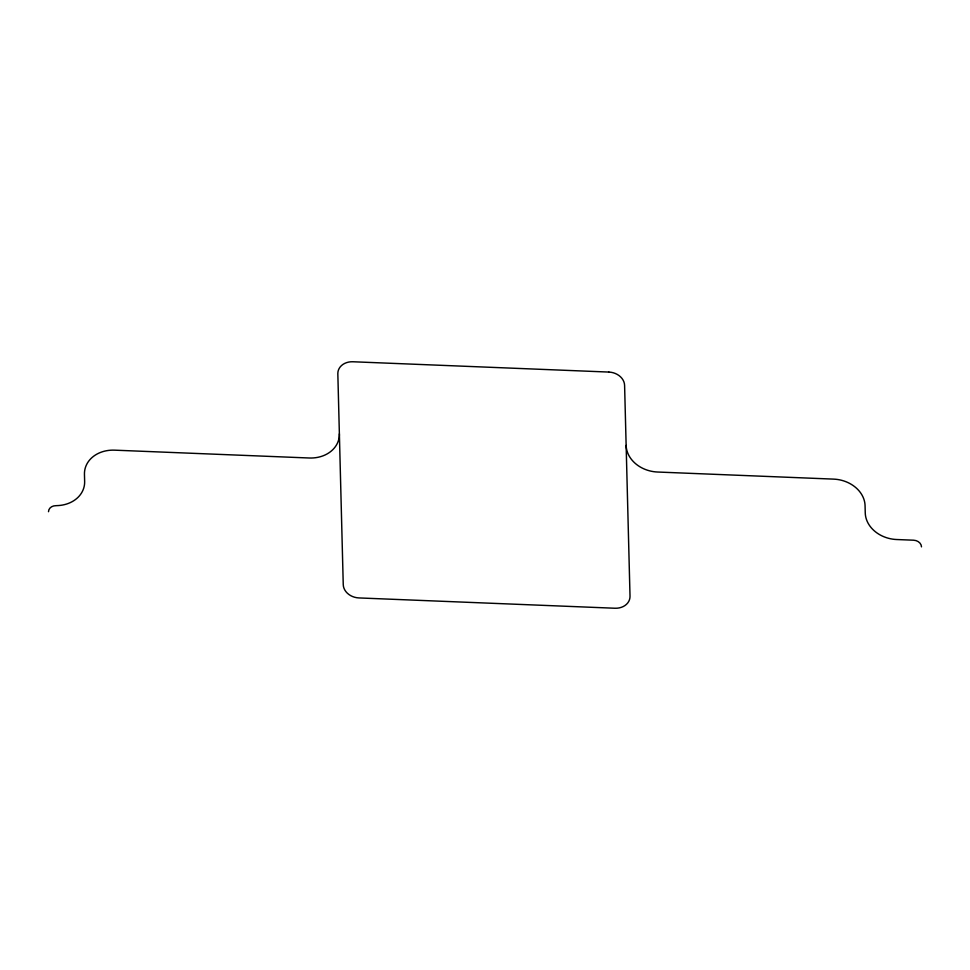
<?xml version="1.0" encoding="UTF-8"?>
<svg xmlns="http://www.w3.org/2000/svg" width="970" height="970" viewBox="0 0 970 970"><rect width="100%" height="100%" fill="white"/><g stroke="black" fill="none" stroke-linecap="round" stroke-linejoin="round"><path stroke-width="1.45" d="M626.147 445.424A30.955 25.208 9.9 0 0 657.587 472.026L833.618 479.119A30.955 25.208 9.9 0 1 865.07 505.722L865.252 512.924A30.955 25.208 9.9 0 0 896.704 539.526L913.643 540.205A7.736 6.305 9.9 0 1 921.5 546.862M339.367 433.881A30.955 25.208 9.9 0 1 309.224 457.998L114.593 450.165A30.955 25.208 9.9 0 0 84.451 474.281L84.645 481.484A30.955 25.208 9.9 0 1 58.515 505.552L56.042 505.673A7.978 6.499 9.9 0 0 48.5 511.699M608.869 372.068L352.898 361.762A15.484 12.598 9.9 0 0 337.827 373.608L343.247 584.631A15.484 12.598 9.9 0 0 358.973 597.932L614.944 608.238A15.484 12.598 9.9 0 0 630.015 596.174L624.595 385.369A15.484 12.598 9.9 0 0 608.869 372.068"/></g></svg>
